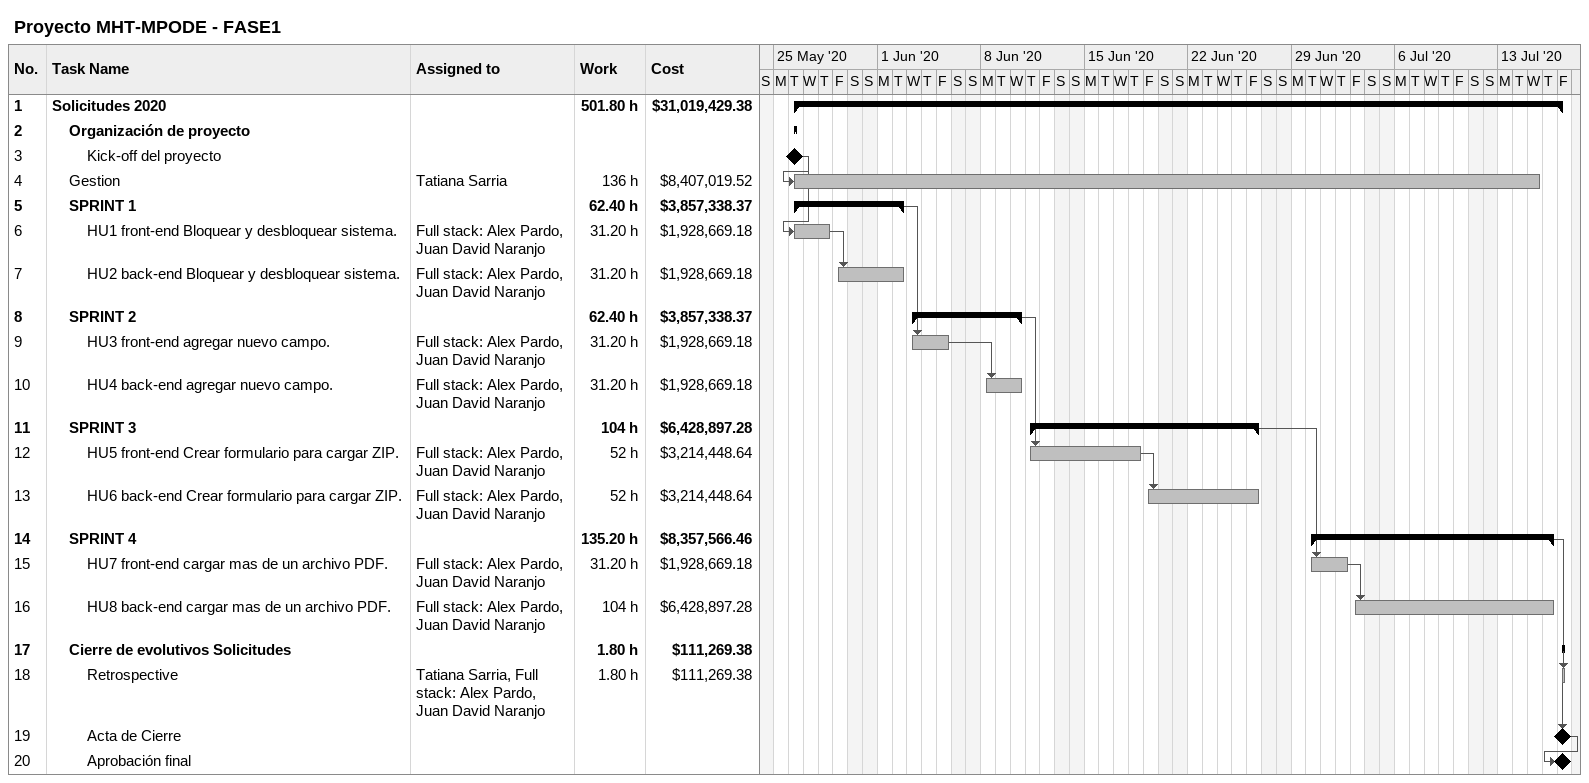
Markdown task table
Proyecto MHT-MPODE - FASE1

| ID | Level | Task | Start | Finish | Predecessors | Resources | Work (h) | Cost ($) |
|---|---|---|---|---|---|---|---|---|
| 1 | 1 | **Solicitudes 2020** | 2020-05-26 | 2020-07-17 |  |  | 501.80 | 31019429.38 |
| 2 | 2 | **Organización de proyecto** | 2020-05-26 | 2020-05-26 |  |  |  |  |
| 3 | 3 | Kick-off del proyecto (milestone) | 2020-05-26 | 2020-05-26 |  |  |  |  |
| 4 | 2 | Gestion | 2020-05-26 | 2020-07-15 | 3 | Tatiana Sarria | 136 | 8407019.52 |
| 5 | 2 | **SPRINT 1** | 2020-05-26 | 2020-06-02 |  |  | 62.40 | 3857338.37 |
| 6 | 3 | HU1 front-end Bloquear y desbloquear sistema. | 2020-05-26 | 2020-05-28 | 3 | Full stack: Alex Pardo, Juan David Naranjo | 31.20 | 1928669.18 |
| 7 | 3 | HU2 back-end Bloquear y desbloquear sistema. | 2020-05-29 | 2020-06-02 | 6 | Full stack: Alex Pardo, Juan David Naranjo | 31.20 | 1928669.18 |
| 8 | 2 | **SPRINT 2** | 2020-06-03 | 2020-06-10 |  |  | 62.40 | 3857338.37 |
| 9 | 3 | HU3 front-end agregar nuevo campo. | 2020-06-03 | 2020-06-05 | 5 | Full stack: Alex Pardo, Juan David Naranjo | 31.20 | 1928669.18 |
| 10 | 3 | HU4 back-end agregar nuevo campo. | 2020-06-08 | 2020-06-10 | 9 | Full stack: Alex Pardo, Juan David Naranjo | 31.20 | 1928669.18 |
| 11 | 2 | **SPRINT 3** | 2020-06-11 | 2020-06-26 |  |  | 104 | 6428897.28 |
| 12 | 3 | HU5 front-end Crear formulario para cargar ZIP. | 2020-06-11 | 2020-06-18 | 8 | Full stack: Alex Pardo, Juan David Naranjo | 52 | 3214448.64 |
| 13 | 3 | HU6 back-end Crear formulario para cargar ZIP. | 2020-06-19 | 2020-06-26 | 12 | Full stack: Alex Pardo, Juan David Naranjo | 52 | 3214448.64 |
| 14 | 2 | **SPRINT 4** | 2020-06-30 | 2020-07-16 |  |  | 135.20 | 8357566.46 |
| 15 | 3 | HU7 front-end cargar mas de un archivo PDF. | 2020-06-30 | 2020-07-02 | 11 | Full stack: Alex Pardo, Juan David Naranjo | 31.20 | 1928669.18 |
| 16 | 3 | HU8 back-end cargar mas de un archivo PDF. | 2020-07-03 | 2020-07-16 | 15 | Full stack: Alex Pardo, Juan David Naranjo | 104 | 6428897.28 |
| 17 | 2 | **Cierre de evolutivos Solicitudes** | 2020-07-17 | 2020-07-17 |  |  | 1.80 | 111269.38 |
| 18 | 3 | Retrospective | 2020-07-17 | 2020-07-17 | 14 | Tatiana Sarria, Full stack: Alex Pardo, Juan David Naranjo | 1.80 | 111269.38 |
| 19 | 3 | Acta de Cierre (milestone) | 2020-07-17 | 2020-07-17 | 18 |  |  |  |
| 20 | 3 | Aprobación final (milestone) | 2020-07-17 | 2020-07-17 | 19 |  |  |  |
